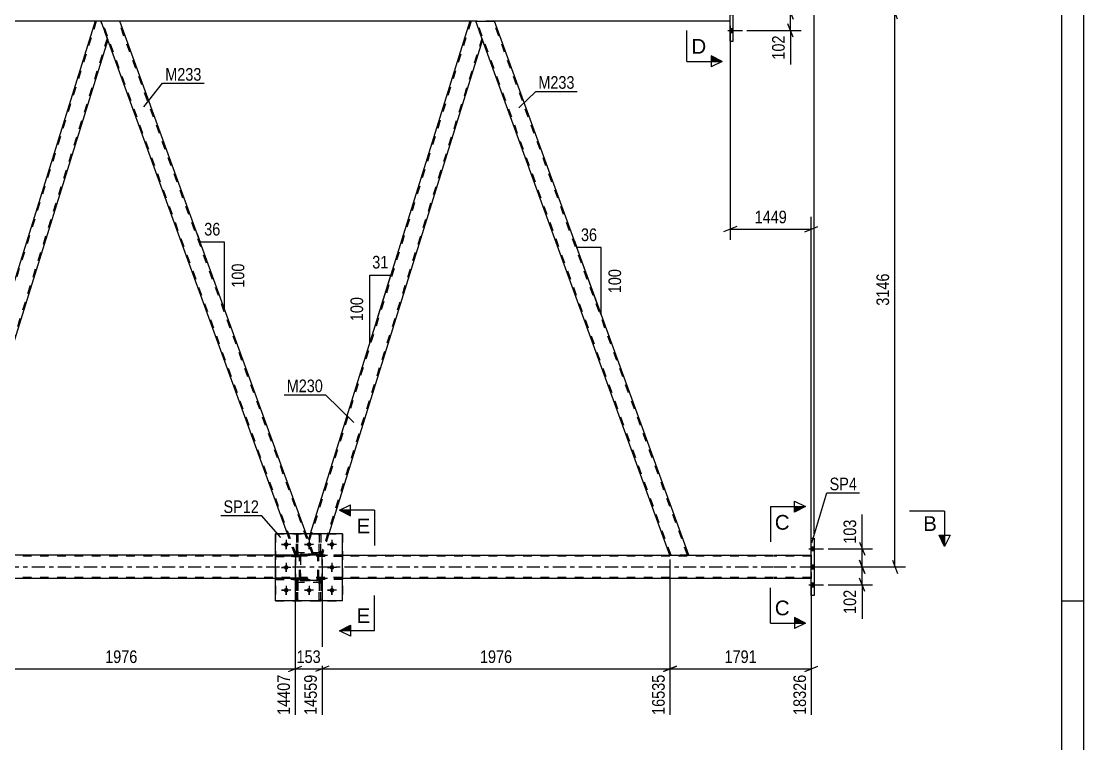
# Model space of a CAD drawing. Header units: millimetres. Extents: x 0 to 841, y 0 to 594.
# Drawn here: x 599.6 to 841, y 265.7 to 429.7 of the extents above; entities that cross this region are included whole.
import ezdxf

# ---------------------------------------------------------------- set-up
doc = ezdxf.new("R2010")
doc.units = ezdxf.units.MM
doc.linetypes.add('DXK_LINE_DOT2', pattern=[3.9198, 1.9599, -1.9599])
doc.linetypes.add('DXK_LINE_DOT3', pattern=[5.9187, 2.979, -0.9799, 0.9799, -0.9799])
doc.styles.add('Arial', font='ARIAL.TTF', dxfattribs={"height": 0.2})
doc.styles.add('Arial Narrow', font='ARIALN.TTF', dxfattribs={"height": 0.2})

# ---------------------------------------------------------------- blocks, each defined once
blk = doc.blocks.new('Unknown-275727422-1135')
at = {"color": 5, "linetype": 'Continuous'}
for p, q in [((841, 0), (841, 594)), ((836, 5), (836, 589)), ((841, 298), (836, 298))]:
    blk.add_line(p, q, dxfattribs=at)
blk = doc.blocks.new('Part-275727422-2866 - 2735')
at = {"color": 7, "linetype": 'DXK_LINE_DOT2'}
for p, q in [((657.41, 313.3), (672.61, 313.3)), ((657.41, 313.3), (657.41, 298.1)), ((672.61, 313.3), (672.61, 298.1)), ((657.41, 298.1), (672.61, 298.1))]:
    blk.add_line(p, q, dxfattribs=at)
blk = doc.blocks.new('Part-275727422-2890 - 2735')
at = {"color": 7, "linetype": 'DXK_LINE_DOT2'}
for p, q in [((662.81, 303.26), (657.41, 303.26)), ((657.41, 303.26), (657.41, 302.94)), ((657.41, 302.94), (662.81, 302.94)), ((662.21, 303.26), (662.81, 303.26)), ((662.21, 302.94), (662.21, 303.26)), ((662.21, 302.94), (662.81, 302.94)), ((662.81, 302.94), (662.81, 303.26)), ((662.81, 302.94), (662.81, 303.26))]:
    blk.add_line(p, q, dxfattribs=at)
blk = doc.blocks.new('Part-275727422-2849 - 2735')
at = {"color": 7, "linetype": 'DXK_LINE_DOT2'}
for p, q in [((667.21, 302.94), (667.21, 303.26)), ((667.21, 303.26), (667.81, 303.26)), ((667.21, 302.94), (667.21, 303.26)), ((672.61, 303.26), (667.21, 303.26)), ((667.81, 302.94), (667.21, 302.94)), ((672.61, 302.94), (667.21, 302.94)), ((667.81, 302.94), (667.81, 303.26)), ((672.61, 302.94), (672.61, 303.26))]:
    blk.add_line(p, q, dxfattribs=at)
blk = doc.blocks.new('Part-275727422-2902 - 2735')
at = {"color": 2, "linetype": 'Continuous'}
for p, q in [((702.88, 429.7), (707.13, 429.7)), ((751.25, 308.48), (707.13, 429.7)), ((747, 308.48), (704.42, 425.45))]:
    blk.add_line(p, q, dxfattribs=at)
at = {"color": 7, "linetype": 'DXK_LINE_DOT2'}
for p, q in [((704.42, 425.45), (702.88, 429.7)), ((747.25, 308.48), (703.13, 429.7)), ((707.1, 429.7), (706.62, 429.7)), ((751, 308.48), (706.88, 429.7)), ((751.25, 308.48), (747, 308.48))]:
    blk.add_line(p, q, dxfattribs=at)
blk = doc.blocks.new('Part-275727422-2857 - 2735')
at = {"color": 7, "linetype": 'DXK_LINE_DOT2'}
for p, q in [((667.81, 303.26), (667.21, 303.26)), ((667.21, 303.26), (672.61, 303.26)), ((667.21, 302.94), (667.21, 303.26)), ((667.21, 302.94), (667.21, 303.26)), ((667.81, 302.94), (667.21, 302.94)), ((672.61, 302.94), (667.21, 302.94)), ((667.81, 302.94), (667.81, 303.26)), ((672.61, 303.26), (672.61, 302.94))]:
    blk.add_line(p, q, dxfattribs=at)
blk = doc.blocks.new('Part-275727422-2856 - 2735')
at = {"color": 7, "linetype": 'DXK_LINE_DOT2'}
for p, q in [((657.41, 308.46), (662.46, 308.46)), ((657.41, 308.14), (657.41, 308.46)), ((662.81, 308.14), (657.41, 308.14)), ((662.21, 308.14), (662.21, 308.46)), ((662.81, 308.46), (662.21, 308.46)), ((662.81, 308.14), (662.21, 308.14)), ((662.81, 308.14), (662.81, 308.46)), ((662.81, 308.14), (662.81, 308.46))]:
    blk.add_line(p, q, dxfattribs=at)
blk = doc.blocks.new('Bolt-275727422-2832 - 2735')
at = {"linetype": 'Continuous'}
for points in [[(761.32, 435.36), (761.32, 436.24), (760.68, 436.24), (760.68, 435.36)], [(761.32, 435.36), (761.32, 436.24), (760.68, 436.24), (760.68, 435.36)], [(761.32, 435.36), (761.32, 436.24), (760.68, 436.24), (760.68, 435.36)], [(761.32, 431.26), (761.32, 432.14), (760.68, 432.14), (760.68, 431.26)], [(761.32, 431.26), (761.32, 432.14), (760.68, 432.14), (760.68, 431.26)], [(761.32, 427.16), (761.32, 428.04), (760.68, 428.04), (760.68, 427.16)], [(761.32, 427.16), (761.32, 428.04), (760.68, 428.04), (760.68, 427.16)], [(761.32, 427.16), (761.32, 428.04), (760.68, 428.04), (760.68, 427.16)]]:
    blk.add_hatch(color=1, dxfattribs=at).paths.add_polyline_path(points)
at = {"color": 1, "linetype": 'Continuous'}
for p, q in [((760.16, 435.8), (763.48, 435.8)), ((760.16, 435.8), (763.48, 435.8)), ((760.16, 435.8), (763.48, 435.8)), ((760.68, 436.24), (761.32, 436.24)), ((760.68, 436.24), (761.32, 436.24)), ((760.68, 436.24), (761.32, 436.24)), ((760.68, 435.36), (761.32, 435.36)), ((760.68, 435.36), (761.32, 435.36)), ((760.68, 435.36), (761.32, 435.36)), ((760.68, 432.14), (761.32, 432.14)), ((760.68, 432.14), (761.32, 432.14)), ((760.16, 431.7), (763.48, 431.7)), ((760.16, 431.7), (763.48, 431.7)), ((760.68, 431.26), (761.32, 431.26)), ((760.68, 431.26), (761.32, 431.26)), ((760.16, 427.6), (763.48, 427.6)), ((760.16, 427.6), (763.48, 427.6)), ((760.16, 427.6), (763.48, 427.6)), ((760.68, 428.04), (761.32, 428.04)), ((760.68, 428.04), (761.32, 428.04)), ((760.68, 428.04), (761.32, 428.04)), ((760.68, 427.16), (761.32, 427.16)), ((760.68, 427.16), (761.32, 427.16)), ((760.68, 427.16), (761.32, 427.16))]:
    blk.add_line(p, q, dxfattribs=at)
blk = doc.blocks.new('Part-275727422-2858 - 2735')
at = {"color": 7, "linetype": 'DXK_LINE_DOT2'}
for p, q in [((667.81, 308.46), (667.21, 308.46)), ((667.21, 308.46), (672.61, 308.46)), ((667.21, 308.14), (667.21, 308.46)), ((667.21, 308.14), (667.21, 308.46)), ((667.81, 308.14), (667.21, 308.14)), ((672.61, 308.14), (667.21, 308.14)), ((667.81, 308.14), (667.81, 308.46)), ((672.61, 308.46), (672.61, 308.14))]:
    blk.add_line(p, q, dxfattribs=at)
blk = doc.blocks.new('Part-275727422-2860 - 2735')
at = {"color": 7, "linetype": 'DXK_LINE_DOT2'}
for p, q in [((667.21, 308.14), (667.21, 308.46)), ((667.21, 308.46), (667.81, 308.46)), ((667.21, 308.14), (667.21, 308.46)), ((667.81, 308.14), (667.21, 308.14)), ((672.61, 308.14), (667.21, 308.14)), ((667.81, 308.14), (667.81, 308.46)), ((672.61, 308.46), (667.81, 308.46)), ((672.61, 308.14), (672.61, 308.46))]:
    blk.add_line(p, q, dxfattribs=at)
blk = doc.blocks.new('Part-275727422-2865 - 2735')
at = {"color": 2, "linetype": 'Continuous'}
for p, q in [((672.61, 313.3), (657.41, 313.3)), ((657.41, 298.1), (657.41, 313.3)), ((672.61, 298.1), (672.61, 313.3)), ((672.61, 298.1), (657.41, 298.1))]:
    blk.add_line(p, q, dxfattribs=at)
blk = doc.blocks.new('Part-275727422-2871 - 2735')
at = {"color": 2, "linetype": 'Continuous'}
for p, q in [((622, 429.7), (617.74, 429.7)), ((664.37, 313.3), (622, 429.7)), ((660.11, 313.3), (619.29, 425.45))]:
    blk.add_line(p, q, dxfattribs=at)
at = {"color": 7, "linetype": 'DXK_LINE_DOT2'}
for p, q in [((619.29, 425.45), (617.74, 429.7)), ((662.12, 308.48), (618, 429.7)), ((621.96, 429.7), (621.49, 429.7)), ((665.86, 308.48), (621.74, 429.7)), ((661.86, 308.48), (660.11, 313.3)), ((666.12, 308.48), (664.37, 313.3)), ((666.12, 308.48), (661.86, 308.48))]:
    blk.add_line(p, q, dxfattribs=at)
blk = doc.blocks.new('Part-275727422-2876 - 2735')
at = {"color": 7, "linetype": 'DXK_LINE_DOT2'}
for p, q in [((701.81, 429.7), (664.99, 311.58)), ((704.29, 425.82), (667.71, 308.48)), ((665.28, 313.3), (664.86, 311.95)), ((666.12, 308.48), (664.86, 311.95)), ((669.47, 313.3), (667.97, 308.48)), ((667.97, 308.48), (666.12, 308.48))]:
    blk.add_line(p, q, dxfattribs=at)
at = {"color": 2, "linetype": 'Continuous'}
for p, q in [((701.56, 429.7), (665.28, 313.3)), ((702.88, 429.7), (701.56, 429.7)), ((704.42, 425.45), (702.88, 429.7)), ((704.42, 425.45), (669.47, 313.3))]:
    blk.add_line(p, q, dxfattribs=at)
blk = doc.blocks.new('Bolt-275727422-2879 - 2735')
at = {"linetype": 'Continuous'}
for points in [[(779.74, 309.5), (779.74, 310.38), (779.1, 310.38), (779.1, 309.5)], [(779.74, 309.5), (779.74, 310.38), (779.1, 310.38), (779.1, 309.5)], [(779.74, 309.5), (779.74, 310.38), (779.1, 310.38), (779.1, 309.5)], [(779.74, 305.4), (779.74, 306.28), (779.1, 306.28), (779.1, 305.4)], [(779.74, 305.4), (779.74, 306.28), (779.1, 306.28), (779.1, 305.4)], [(779.74, 301.3), (779.74, 302.18), (779.1, 302.18), (779.1, 301.3)], [(779.74, 301.3), (779.74, 302.18), (779.1, 302.18), (779.1, 301.3)], [(779.74, 301.3), (779.74, 302.18), (779.1, 302.18), (779.1, 301.3)]]:
    blk.add_hatch(color=1, dxfattribs=at).paths.add_polyline_path(points)
at = {"color": 1, "linetype": 'Continuous'}
for p, q in [((778.58, 309.94), (781.9, 309.94)), ((778.58, 309.94), (781.9, 309.94)), ((778.58, 309.94), (781.9, 309.94)), ((779.1, 310.38), (779.74, 310.38)), ((779.1, 310.38), (779.74, 310.38)), ((779.1, 310.38), (779.74, 310.38)), ((779.1, 309.5), (779.74, 309.5)), ((779.1, 309.5), (779.74, 309.5)), ((779.1, 309.5), (779.74, 309.5)), ((778.58, 305.84), (781.9, 305.84)), ((778.58, 305.84), (781.9, 305.84)), ((779.1, 306.28), (779.74, 306.28)), ((779.1, 306.28), (779.74, 306.28)), ((779.1, 305.4), (779.74, 305.4)), ((779.1, 305.4), (779.74, 305.4)), ((778.58, 301.74), (781.9, 301.74)), ((778.58, 301.74), (781.9, 301.74)), ((778.58, 301.74), (781.9, 301.74)), ((779.1, 302.18), (779.74, 302.18)), ((779.1, 302.18), (779.74, 302.18)), ((779.1, 302.18), (779.74, 302.18)), ((779.1, 301.3), (779.74, 301.3)), ((779.1, 301.3), (779.74, 301.3)), ((779.1, 301.3), (779.74, 301.3))]:
    blk.add_line(p, q, dxfattribs=at)
blk = doc.blocks.new('Part-275727422-2883 - 2735')
at = {"color": 7, "linetype": 'DXK_LINE_DOT2'}
for p, q in [((662.46, 302.94), (662.14, 302.94)), ((662.14, 302.34), (662.14, 302.94)), ((662.14, 298.1), (662.14, 302.94)), ((662.46, 302.34), (662.14, 302.34)), ((662.14, 298.1), (662.14, 302.34)), ((662.46, 302.94), (662.46, 302.94)), ((662.46, 302.94), (662.46, 302.34)), ((662.46, 298.1), (662.46, 302.94)), ((662.46, 302.34), (662.46, 298.1)), ((662.46, 298.1), (662.14, 298.1))]:
    blk.add_line(p, q, dxfattribs=at)
blk = doc.blocks.new('Part-275727422-2886 - 2735')
at = {"color": 2, "linetype": 'Continuous'}
for p, q in [((667.34, 313.3), (667.34, 313.3)), ((667.34, 313.3), (667.66, 313.3)), ((667.66, 313.3), (667.66, 313.3))]:
    blk.add_line(p, q, dxfattribs=at)
at = {"color": 7, "linetype": 'DXK_LINE_DOT2'}
for p, q in [((667.34, 309.06), (667.34, 313.3)), ((667.34, 313.3), (667.34, 308.46)), ((667.66, 309.06), (667.66, 313.3)), ((667.66, 313.3), (667.66, 308.46)), ((667.34, 308.46), (667.34, 309.06)), ((667.34, 309.06), (667.66, 309.06)), ((667.66, 309.06), (667.66, 308.46)), ((667.34, 308.46), (667.34, 308.46)), ((667.66, 308.46), (667.34, 308.46))]:
    blk.add_line(p, q, dxfattribs=at)
blk = doc.blocks.new('Part-275727422-2889 - 2735')
at = {"color": 2, "linetype": 'Continuous'}
for p, q in [((662.14, 313.3), (662.14, 313.3)), ((662.14, 313.3), (662.46, 313.3)), ((662.46, 313.3), (662.46, 313.3))]:
    blk.add_line(p, q, dxfattribs=at)
at = {"color": 7, "linetype": 'DXK_LINE_DOT2'}
for p, q in [((662.14, 309.06), (662.14, 313.3)), ((662.14, 313.3), (662.14, 308.46)), ((662.46, 309.06), (662.46, 313.3)), ((662.46, 313.3), (662.46, 308.46)), ((662.14, 308.46), (662.14, 309.06)), ((662.14, 309.06), (662.46, 309.06)), ((662.46, 309.06), (662.46, 308.46)), ((662.14, 308.46), (662.14, 308.46)), ((662.46, 308.46), (662.14, 308.46))]:
    blk.add_line(p, q, dxfattribs=at)
blk = doc.blocks.new('Part-275727422-2891 - 2735')
at = {"color": 7, "linetype": 'DXK_LINE_DOT2'}
for p, q in [((662.81, 308.46), (657.41, 308.46)), ((657.41, 308.46), (657.41, 308.14)), ((657.41, 308.14), (662.81, 308.14)), ((662.21, 308.46), (662.81, 308.46)), ((662.21, 308.14), (662.21, 308.46)), ((662.21, 308.14), (662.81, 308.14)), ((662.81, 308.14), (662.81, 308.46)), ((662.81, 308.14), (662.81, 308.46))]:
    blk.add_line(p, q, dxfattribs=at)
blk = doc.blocks.new('Part-275727422-2897 - 2735')
at = {"color": 2, "linetype": 'Continuous'}
for p, q in [((616.43, 429.7), (579.72, 311.95)), ((617.74, 429.7), (616.43, 429.7)), ((617.74, 429.7), (619.29, 425.45)), ((619.29, 425.45), (582.83, 308.48)), ((580.99, 308.48), (579.72, 311.95))]:
    blk.add_line(p, q, dxfattribs=at)
at = {"color": 7, "linetype": 'DXK_LINE_DOT2'}
for p, q in [((616.68, 429.7), (579.86, 311.58)), ((619.15, 425.82), (582.58, 308.48)), ((582.83, 308.48), (580.99, 308.48))]:
    blk.add_line(p, q, dxfattribs=at)
blk = doc.blocks.new('Part-275727422-2922 - 2735')
at = {"color": 7, "linetype": 'DXK_LINE_DOT2'}
for p, q in [((770.48, 308.24), (98.94, 308.24)), ((672.61, 308.48), (657.41, 308.48)), ((779.1, 308.24), (770.58, 308.24)), ((779.1, 308.48), (779.1, 303.2)), ((770.48, 303.44), (98.94, 303.44)), ((672.61, 303.2), (657.41, 303.2)), ((779.1, 303.44), (770.58, 303.44))]:
    blk.add_line(p, q, dxfattribs=at)
at = {"color": 2, "linetype": 'Continuous'}
for p, q in [((657.41, 308.48), (502.34, 308.48)), ((672.61, 308.48), (770.48, 308.48)), ((770.58, 308.48), (779.1, 308.48)), ((657.41, 303.2), (502.34, 303.2)), ((770.48, 303.2), (672.61, 303.2)), ((779.1, 303.2), (770.58, 303.2))]:
    blk.add_line(p, q, dxfattribs=at)
at = {"color": 7, "linetype": 'DXK_LINE_DOT3'}
for p, q in [((98.94, 305.84), (770.48, 305.84)), ((770.58, 305.84), (779.1, 305.84))]:
    blk.add_line(p, q, dxfattribs=at)
blk = doc.blocks.new('Part-275727422-2955 - 2735')
at = {"color": 2, "linetype": 'Continuous'}
for p, q in [((779.1, 312.34), (779.74, 312.34)), ((779.1, 299.34), (779.1, 312.34)), ((779.74, 312.34), (779.74, 299.34)), ((779.74, 299.34), (779.1, 299.34))]:
    blk.add_line(p, q, dxfattribs=at)
blk = doc.blocks.new('Part-275727422-2957 - 2735')
at = {"color": 7, "linetype": 'DXK_LINE_DOT2'}
for p, q in [((662.01, 302.31), (662.01, 309.11)), ((662.01, 309.11), (668.01, 309.11)), ((668.01, 302.31), (668.01, 309.11)), ((662.01, 302.31), (668.01, 302.31))]:
    blk.add_line(p, q, dxfattribs=at)
blk = doc.blocks.new('Part-275727422-2958 - 2735')
at = {"color": 7, "linetype": 'DXK_LINE_DOT2'}
for p, q in [((662.01, 302.31), (662.01, 309.11)), ((662.01, 309.11), (668.01, 309.11)), ((668.01, 302.31), (668.01, 309.11)), ((662.01, 302.31), (668.01, 302.31))]:
    blk.add_line(p, q, dxfattribs=at)
blk = doc.blocks.new('Part-275727422-2959 - 2735')
at = {"color": 7, "linetype": 'DXK_LINE_DOT2'}
for p, q in [((662.81, 308.22), (662.85, 308.41)), ((662.85, 308.41), (662.81, 308.22)), ((662.81, 303.18), (662.81, 308.22)), ((662.81, 308.22), (662.81, 308.22)), ((662.81, 303.18), (662.81, 308.22)), ((663.05, 308.22), (663.07, 308.32)), ((663.07, 308.32), (663.05, 308.22)), ((663.05, 303.18), (663.05, 308.22)), ((663.05, 308.22), (663.05, 308.22)), ((663.05, 308.22), (663.05, 303.18)), ((663.07, 308.32), (663.12, 308.39)), ((663.12, 308.39), (663.07, 308.32)), ((663.11, 308.67), (663.29, 308.7)), ((663.29, 308.7), (663.11, 308.67)), ((663.12, 308.39), (663.2, 308.45)), ((663.2, 308.45), (663.29, 308.46)), ((663.2, 308.45), (663.29, 308.46)), ((666.73, 308.7), (663.29, 308.7)), ((663.29, 308.7), (663.29, 308.7)), ((663.29, 308.7), (666.73, 308.7)), ((663.29, 308.46), (666.73, 308.46)), ((663.29, 308.46), (663.29, 308.46)), ((663.29, 308.46), (666.73, 308.46)), ((666.73, 308.7), (666.73, 308.7)), ((666.73, 308.7), (666.91, 308.67)), ((666.91, 308.67), (666.73, 308.7)), ((666.73, 308.46), (666.73, 308.46)), ((666.73, 308.46), (666.82, 308.45)), ((666.82, 308.45), (666.73, 308.46)), ((666.82, 308.45), (666.9, 308.39)), ((666.9, 308.39), (666.82, 308.45)), ((666.9, 308.39), (666.95, 308.32)), ((666.95, 308.32), (666.9, 308.39)), ((666.95, 308.32), (666.97, 308.22)), ((666.97, 308.22), (666.95, 308.32)), ((666.97, 303.18), (666.97, 308.22)), ((666.97, 308.22), (666.97, 308.22)), ((666.97, 303.18), (666.97, 308.22)), ((667.17, 308.41), (667.21, 308.22)), ((667.21, 308.22), (667.17, 308.41)), ((667.21, 303.18), (667.21, 308.22)), ((667.21, 308.22), (667.21, 308.22)), ((667.21, 303.18), (667.21, 308.22)), ((662.81, 303.18), (662.81, 303.18)), ((662.85, 303), (662.81, 303.18)), ((662.81, 303.18), (662.85, 303)), ((663.05, 303.18), (663.05, 303.18)), ((663.07, 303.09), (663.05, 303.18)), ((663.05, 303.18), (663.07, 303.09)), ((663.12, 303.01), (663.07, 303.09)), ((663.07, 303.09), (663.12, 303.01)), ((663.29, 302.7), (663.11, 302.74)), ((663.11, 302.74), (663.29, 302.7)), ((663.2, 302.96), (663.12, 303.01)), ((663.12, 303.01), (663.2, 302.96)), ((663.29, 302.94), (663.2, 302.96)), ((663.2, 302.96), (663.29, 302.94)), ((663.29, 302.94), (666.73, 302.94)), ((663.29, 302.94), (663.29, 302.94)), ((663.29, 302.94), (666.73, 302.94)), ((663.29, 302.7), (666.73, 302.7)), ((663.29, 302.7), (663.29, 302.7)), ((666.73, 302.7), (663.29, 302.7)), ((666.82, 302.96), (666.73, 302.94)), ((666.73, 302.94), (666.82, 302.96)), ((666.73, 302.94), (666.73, 302.94)), ((666.91, 302.74), (666.73, 302.7)), ((666.73, 302.7), (666.91, 302.74)), ((666.73, 302.7), (666.73, 302.7)), ((666.9, 303.01), (666.82, 302.96)), ((666.95, 303.09), (666.9, 303.01)), ((666.9, 303.01), (666.95, 303.09)), ((666.97, 303.18), (666.95, 303.09)), ((666.95, 303.09), (666.97, 303.18)), ((666.97, 303.18), (666.97, 303.18)), ((667.21, 303.18), (667.17, 303)), ((667.17, 303), (667.21, 303.18)), ((667.21, 303.18), (667.21, 303.18))]:
    blk.add_line(p, q, dxfattribs=at)
at = {"color": 7, "linetype": 'DXK_LINE_DOT3'}
blk.add_line((665.01, 305.7), (665.01, 305.7), dxfattribs=at)
at = {"color": 7, "linetype": 'DXK_LINE_DOT2'}
for centre, start, end in [((663.29, 308.22), 112.5, 157.5), ((663.29, 308.22), 112.5, 157.5), ((666.73, 308.22), 22.5, 67.5), ((666.73, 308.22), 22.5, 67.5), ((663.29, 303.18), 202.5, 247.5), ((663.29, 303.18), 202.5, 247.5), ((666.73, 303.18), 292.5, 337.5), ((666.73, 303.18), 292.5, 337.5)]:
    blk.add_arc(centre, 0.48, start, end, dxfattribs=at)
blk = doc.blocks.new('Part-275727422-2964 - 2735')
at = {"color": 7, "linetype": 'DXK_LINE_DOT2'}
for p, q in [((667.66, 302.94), (667.34, 302.94)), ((667.34, 302.34), (667.34, 302.94)), ((667.34, 298.1), (667.34, 302.94)), ((667.66, 302.34), (667.34, 302.34)), ((667.34, 298.1), (667.34, 302.34)), ((667.66, 302.94), (667.66, 302.94)), ((667.66, 302.94), (667.66, 302.34)), ((667.66, 298.1), (667.66, 302.94)), ((667.66, 302.34), (667.66, 298.1)), ((667.66, 298.1), (667.34, 298.1))]:
    blk.add_line(p, q, dxfattribs=at)
blk = doc.blocks.new('Part-275727422-2967 - 2735')
at = {"color": 7, "linetype": 'DXK_LINE_DOT2'}
for p, q in [((662.46, 313.3), (662.14, 313.3)), ((662.14, 313.3), (662.14, 309.06)), ((662.14, 313.3), (662.14, 308.46)), ((662.46, 309.06), (662.46, 313.3)), ((662.46, 308.46), (662.46, 313.3)), ((662.46, 309.06), (662.14, 309.06)), ((662.14, 309.06), (662.14, 308.46)), ((662.46, 308.46), (662.46, 309.06)), ((662.46, 308.46), (662.14, 308.46)), ((662.46, 308.46), (662.46, 308.46))]:
    blk.add_line(p, q, dxfattribs=at)
blk = doc.blocks.new('Part-275727422-2970 - 2735')
at = {"color": 7, "linetype": 'DXK_LINE_DOT2'}
for p, q in [((667.66, 313.3), (667.34, 313.3)), ((667.34, 313.3), (667.34, 309.06)), ((667.34, 313.3), (667.34, 308.46)), ((667.66, 309.06), (667.66, 313.3)), ((667.66, 313.3), (667.66, 308.46)), ((667.66, 309.06), (667.34, 309.06)), ((667.34, 309.06), (667.34, 308.46)), ((667.66, 308.46), (667.66, 309.06)), ((667.66, 308.46), (667.34, 308.46)), ((667.66, 308.46), (667.66, 308.46))]:
    blk.add_line(p, q, dxfattribs=at)
blk = doc.blocks.new('Part-275727422-2973 - 2735')
at = {"color": 7, "linetype": 'DXK_LINE_DOT2'}
for p, q in [((662.14, 302.94), (662.14, 302.94)), ((662.14, 302.94), (662.14, 302.34)), ((662.14, 298.1), (662.14, 302.94)), ((662.14, 302.94), (662.46, 302.94)), ((662.14, 302.34), (662.14, 298.1)), ((662.14, 302.34), (662.46, 302.34)), ((662.46, 302.34), (662.46, 302.94)), ((662.46, 298.1), (662.46, 302.94)), ((662.46, 298.1), (662.46, 302.34)), ((662.14, 298.1), (662.46, 298.1))]:
    blk.add_line(p, q, dxfattribs=at)
blk = doc.blocks.new('Part-275727422-2976 - 2735')
at = {"color": 7, "linetype": 'DXK_LINE_DOT2'}
for p, q in [((667.34, 302.94), (667.34, 302.94)), ((667.34, 302.94), (667.34, 302.34)), ((667.34, 298.1), (667.34, 302.94)), ((667.34, 302.94), (667.66, 302.94)), ((667.34, 302.34), (667.34, 298.1)), ((667.34, 302.34), (667.66, 302.34)), ((667.66, 302.34), (667.66, 302.94)), ((667.66, 298.1), (667.66, 302.94)), ((667.66, 298.1), (667.66, 302.34)), ((667.34, 298.1), (667.66, 298.1))]:
    blk.add_line(p, q, dxfattribs=at)
blk = doc.blocks.new('Part-275727422-2981 - 2735')
at = {"color": 2, "linetype": 'Continuous'}
for p, q in [((616.43, 429.7), (536.87, 429.7)), ((701.56, 429.7), (622, 429.7)), ((760.68, 429.7), (707.13, 429.7))]:
    blk.add_line(p, q, dxfattribs=at)
at = {"color": 7, "linetype": 'DXK_LINE_DOT2'}
for p, q in [((622, 429.7), (616.43, 429.7)), ((707.13, 429.7), (701.56, 429.7))]:
    blk.add_line(p, q, dxfattribs=at)
blk = doc.blocks.new('Part-275727422-2982 - 2735')
at = {"color": 7, "linetype": 'DXK_LINE_DOT2'}
for p, q in [((657.41, 303.26), (662.81, 303.26)), ((657.41, 302.94), (657.41, 303.26)), ((662.81, 302.94), (657.41, 302.94)), ((662.21, 302.94), (662.21, 303.26)), ((662.81, 303.26), (662.21, 303.26)), ((662.81, 302.94), (662.21, 302.94)), ((662.81, 302.94), (662.81, 303.26)), ((662.81, 302.94), (662.81, 303.26))]:
    blk.add_line(p, q, dxfattribs=at)
blk = doc.blocks.new('Part-275727422-3002 - 2735')
at = {"color": 2, "linetype": 'Continuous'}
for p, q in [((761.32, 438.2), (760.68, 438.2)), ((760.68, 425.2), (760.68, 438.2)), ((761.32, 425.2), (761.32, 438.2)), ((760.68, 425.2), (761.32, 425.2))]:
    blk.add_line(p, q, dxfattribs=at)
blk = doc.blocks.new('Part-275727422-3004 - 2735')
at = {"color": 7, "linetype": 'DXK_LINE_DOT2'}
for p, q in [((662.81, 308.22), (662.85, 308.41)), ((662.85, 308.41), (662.81, 308.22)), ((662.81, 303.18), (662.81, 308.22)), ((662.81, 308.22), (662.81, 308.22)), ((662.81, 303.18), (662.81, 308.22)), ((663.05, 308.22), (663.07, 308.32)), ((663.07, 308.32), (663.05, 308.22)), ((663.05, 303.18), (663.05, 308.22)), ((663.05, 308.22), (663.05, 308.22)), ((663.05, 308.22), (663.05, 303.18)), ((663.07, 308.32), (663.12, 308.39)), ((663.12, 308.39), (663.07, 308.32)), ((663.11, 308.67), (663.29, 308.7)), ((663.29, 308.7), (663.11, 308.67)), ((663.12, 308.39), (663.2, 308.45)), ((663.2, 308.45), (663.29, 308.46)), ((663.2, 308.45), (663.29, 308.46)), ((663.29, 308.7), (666.73, 308.7)), ((663.29, 308.7), (663.29, 308.7)), ((663.29, 308.7), (666.73, 308.7)), ((663.29, 308.46), (666.73, 308.46)), ((663.29, 308.46), (663.29, 308.46)), ((663.29, 308.46), (666.73, 308.46)), ((666.73, 308.7), (666.73, 308.7)), ((666.73, 308.7), (666.91, 308.67)), ((666.91, 308.67), (666.73, 308.7)), ((666.73, 308.46), (666.73, 308.46)), ((666.73, 308.46), (666.82, 308.45)), ((666.82, 308.45), (666.73, 308.46)), ((666.82, 308.45), (666.9, 308.39)), ((666.9, 308.39), (666.82, 308.45)), ((666.9, 308.39), (666.95, 308.32)), ((666.95, 308.32), (666.9, 308.39)), ((666.95, 308.32), (666.97, 308.22)), ((666.97, 308.22), (666.95, 308.32)), ((666.97, 303.18), (666.97, 308.22)), ((666.97, 308.22), (666.97, 308.22)), ((666.97, 303.18), (666.97, 308.22)), ((667.17, 308.41), (667.21, 308.22)), ((667.21, 308.22), (667.17, 308.41)), ((667.21, 303.18), (667.21, 308.22)), ((667.21, 308.22), (667.21, 308.22)), ((667.21, 303.18), (667.21, 308.22)), ((662.81, 303.18), (662.81, 303.18)), ((662.85, 303), (662.81, 303.18)), ((662.81, 303.18), (662.85, 303)), ((663.05, 303.18), (663.05, 303.18)), ((663.07, 303.09), (663.05, 303.18)), ((663.05, 303.18), (663.07, 303.09)), ((663.12, 303.01), (663.07, 303.09)), ((663.07, 303.09), (663.12, 303.01)), ((663.29, 302.7), (663.11, 302.74)), ((663.11, 302.74), (663.29, 302.7)), ((663.2, 302.96), (663.12, 303.01)), ((663.12, 303.01), (663.2, 302.96)), ((663.29, 302.94), (663.2, 302.96)), ((663.2, 302.96), (663.29, 302.94)), ((663.29, 302.94), (666.73, 302.94)), ((663.29, 302.94), (663.29, 302.94)), ((663.29, 302.94), (666.73, 302.94)), ((663.29, 302.7), (666.73, 302.7)), ((663.29, 302.7), (663.29, 302.7)), ((666.73, 302.7), (663.29, 302.7)), ((666.82, 302.96), (666.73, 302.94)), ((666.73, 302.94), (666.82, 302.96)), ((666.73, 302.94), (666.73, 302.94)), ((666.91, 302.74), (666.73, 302.7)), ((666.73, 302.7), (666.91, 302.74)), ((666.73, 302.7), (666.73, 302.7)), ((666.9, 303.01), (666.82, 302.96)), ((666.95, 303.09), (666.9, 303.01)), ((666.9, 303.01), (666.95, 303.09)), ((666.97, 303.18), (666.95, 303.09)), ((666.95, 303.09), (666.97, 303.18)), ((666.97, 303.18), (666.97, 303.18)), ((667.21, 303.18), (667.17, 303)), ((667.17, 303), (667.21, 303.18)), ((667.21, 303.18), (667.21, 303.18))]:
    blk.add_line(p, q, dxfattribs=at)
at = {"color": 7, "linetype": 'DXK_LINE_DOT3'}
blk.add_line((665.01, 305.7), (665.01, 305.7), dxfattribs=at)
at = {"color": 7, "linetype": 'DXK_LINE_DOT2'}
for centre, start, end in [((663.29, 308.22), 112.5, 157.5), ((663.29, 308.22), 112.5, 157.5), ((666.73, 308.22), 22.5, 67.5), ((666.73, 308.22), 22.5, 67.5), ((663.29, 303.18), 202.5, 247.5), ((663.29, 303.18), 202.5, 247.5), ((666.73, 303.18), 292.5, 337.5), ((666.73, 303.18), 292.5, 337.5)]:
    blk.add_arc(centre, 0.48, start, end, dxfattribs=at)
blk = doc.blocks.new('Bolt-275727422-3044 - 2735')
at = {"linetype": 'Continuous'}
for points in [[(660.33, 310.9, -1), (659.29, 310.9, -1)], [(665.53, 310.9, -1), (664.49, 310.9, -1)], [(670.73, 310.9, -1), (669.69, 310.9, -1)], [(660.33, 305.7, -1), (659.29, 305.7, -1)], [(670.73, 305.7, -1), (669.69, 305.7, -1)], [(660.33, 300.5, -1), (659.29, 300.5, -1)], [(665.53, 300.5, -1), (664.49, 300.5, -1)], [(670.73, 300.5, -1), (669.69, 300.5, -1)]]:
    blk.add_hatch(color=1, dxfattribs=at).paths.add_polyline_path(points)
at = {"color": 1, "linetype": 'Continuous'}
for p, q in [((659.81, 311.94), (659.81, 309.86)), ((665.01, 311.94), (665.01, 309.86)), ((670.21, 311.94), (670.21, 309.86)), ((660.85, 310.9), (658.77, 310.9)), ((666.05, 310.9), (663.97, 310.9)), ((671.25, 310.9), (669.17, 310.9)), ((659.81, 306.74), (659.81, 304.66)), ((670.21, 306.74), (670.21, 304.66)), ((660.85, 305.7), (658.77, 305.7)), ((671.25, 305.7), (669.17, 305.7)), ((660.85, 300.5), (658.77, 300.5)), ((659.81, 301.54), (659.81, 299.46)), ((666.05, 300.5), (663.97, 300.5)), ((665.01, 301.54), (665.01, 299.46)), ((671.25, 300.5), (669.17, 300.5)), ((670.21, 301.54), (670.21, 299.46))]:
    blk.add_line(p, q, dxfattribs=at)
blk = doc.blocks.new('Bolt-275727422-3070 - 2735')
at = {"color": 1, "linetype": 'Continuous'}
for p, q in [((659.81, 311.94), (659.81, 311.25)), ((665.01, 311.94), (665.01, 311.25)), ((670.21, 311.94), (670.21, 311.25)), ((658.77, 310.9), (659.46, 310.9)), ((659.81, 309.86), (659.81, 310.56)), ((660.85, 310.9), (660.16, 310.9)), ((663.97, 310.9), (664.66, 310.9)), ((665.01, 309.86), (665.01, 310.56)), ((666.05, 310.9), (665.36, 310.9)), ((669.17, 310.9), (669.86, 310.9)), ((670.21, 309.86), (670.21, 310.56)), ((671.25, 310.9), (670.56, 310.9)), ((659.81, 306.74), (659.81, 306.05)), ((670.21, 306.74), (670.21, 306.05)), ((658.77, 305.7), (659.46, 305.7)), ((659.81, 304.66), (659.81, 305.36)), ((660.85, 305.7), (660.16, 305.7)), ((669.17, 305.7), (669.86, 305.7)), ((670.21, 304.66), (670.21, 305.36)), ((671.25, 305.7), (670.56, 305.7)), ((658.77, 300.5), (659.46, 300.5)), ((659.81, 301.54), (659.81, 300.85)), ((659.81, 299.46), (659.81, 300.16)), ((660.85, 300.5), (660.16, 300.5)), ((663.97, 300.5), (664.66, 300.5)), ((665.01, 301.54), (665.01, 300.85)), ((665.01, 299.46), (665.01, 300.16)), ((666.05, 300.5), (665.36, 300.5)), ((669.17, 300.5), (669.86, 300.5)), ((670.21, 301.54), (670.21, 300.85)), ((670.21, 299.46), (670.21, 300.16)), ((671.25, 300.5), (670.56, 300.5))]:
    blk.add_line(p, q, dxfattribs=at)
blk = doc.blocks.new('AngleDimension-275727422-3136 - 2735')
at = {"color": 7, "linetype": 'Continuous'}
for p, q in [((678.78, 372.07), (683.6, 372.07)), ((678.78, 356.61), (683.6, 372.07)), ((678.78, 356.61), (678.78, 372.07)), ((680.47, 362.04), (683.6, 372.07))]:
    blk.add_line(p, q, dxfattribs=at)
at = {"color": 0}
for points in [[(683.61, 372.97), (683.61, 377.17), (678.76, 377.17), (678.76, 372.97)], [(677.88, 367.68), (673.68, 367.68), (673.68, 361), (677.88, 361)]]:
    blk.add_wipeout(points, dxfattribs=at)
at = {"color": 3, "style": 'Arial Narrow'}
blk.add_text('31', height=2.863, dxfattribs=at).set_placement((679.36, 373.57))
blk.add_text('100', height=2.863, rotation=90.0002, dxfattribs=at).set_placement((677.28, 361.6))
blk = doc.blocks.new('StraightDimension-275727422-12819 - 2735')
at = {"color": 7, "linetype": 'Continuous'}
for p, q in [((790.04, 311.44), (791.24, 308.44)), ((782.9, 309.94), (793.04, 309.94)), ((790.64, 305.84), (790.64, 309.94)), ((791.24, 304.34), (790.04, 307.34)), ((780.74, 305.84), (793.04, 305.84))]:
    blk.add_line(p, q, dxfattribs=at)
at = {"color": 0}
blk.add_wipeout([(789.89, 317.15), (785.69, 317.15), (785.69, 310.47), (789.89, 310.47)], dxfattribs=at)
at = {"color": 7, "linetype": 'Continuous'}
blk.add_line((790.64, 309.94), (790.64, 317.68), dxfattribs=at)
blk.add_line((790.64, 309.94), (790.64, 317.68), dxfattribs=at)
at = {"color": 3, "style": 'Arial Narrow'}
blk.add_text('103', height=2.863, rotation=90.0002, dxfattribs=at).set_placement((789.29, 311.07))
blk = doc.blocks.new('StraightDimension-275727422-12820 - 2735')
at = {"color": 7, "linetype": 'Continuous'}
for p, q in [((790.04, 307.34), (791.24, 304.34)), ((780.74, 305.84), (793.04, 305.84)), ((790.64, 301.74), (790.64, 305.84)), ((782.9, 301.74), (793.04, 301.74)), ((791.24, 300.24), (790.04, 303.24))]:
    blk.add_line(p, q, dxfattribs=at)
at = {"color": 0}
blk.add_wipeout([(789.89, 301.22), (785.69, 301.22), (785.69, 294.53), (789.89, 294.53)], dxfattribs=at)
at = {"color": 7, "linetype": 'Continuous'}
blk.add_line((790.64, 301.74), (790.64, 294.01), dxfattribs=at)
blk.add_line((790.64, 301.74), (790.64, 294.01), dxfattribs=at)
at = {"color": 3, "style": 'Arial Narrow'}
blk.add_text('102', height=2.863, rotation=90.0002, dxfattribs=at).set_placement((789.29, 295.13))
blk = doc.blocks.new('StraightDimension-275727422-3886 - 2735')
at = {"color": 7, "linetype": 'Continuous'}
for p, q in [((760.68, 428.7), (760.68, 380.08)), ((779.1, 309.48), (779.1, 385.33)), ((762.18, 383.08), (759.18, 381.88)), ((760.68, 382.48), (779.1, 382.48)), ((777.6, 381.88), (780.6, 383.08))]:
    blk.add_line(p, q, dxfattribs=at)
at = {"color": 0}
blk.add_wipeout([(774.15, 383.23), (774.15, 387.43), (765.64, 387.43), (765.64, 383.23)], dxfattribs=at)
at = {"color": 3, "style": 'Arial Narrow'}
blk.add_text('1449', height=2.863, dxfattribs=at).set_placement((766.24, 383.83))
blk = doc.blocks.new('StraightDimension-275727422-4049 - 2735')
at = {"color": 7, "linetype": 'Continuous'}
for p, q in [((798.72, 430.2), (797.52, 433.2)), ((762.32, 431.7), (800.52, 431.7)), ((798.12, 305.84), (798.12, 431.7)), ((797.52, 307.34), (798.72, 304.34)), ((780.74, 305.84), (800.52, 305.84))]:
    blk.add_line(p, q, dxfattribs=at)
at = {"color": 0}
blk.add_wipeout([(797.37, 373.03), (793.17, 373.03), (793.17, 364.52), (797.37, 364.52)], dxfattribs=at)
at = {"color": 3, "style": 'Arial Narrow'}
blk.add_text('3146', height=2.863, rotation=90.0002, dxfattribs=at).set_placement((796.77, 365.12))
blk = doc.blocks.new('StraightDimension-275727422-12037 - 2735')
at = {"color": 7, "linetype": 'Continuous'}
for p, q in [((747, 307.48), (747, 272.2)), ((779.1, 302.2), (779.1, 272.2)), ((748.5, 283.24), (745.5, 282.04)), ((747, 282.64), (779.1, 282.64)), ((777.6, 282.04), (780.6, 283.24))]:
    blk.add_line(p, q, dxfattribs=at)
at = {"color": 0}
blk.add_wipeout([(767.31, 283.39), (767.31, 287.59), (758.79, 287.59), (758.79, 283.39)], dxfattribs=at)
at = {"color": 0, "linetype": 'Continuous'}
blk.add_wipeout([(778.5, 281.94), (774.3, 281.94), (774.3, 271.6), (778.5, 271.6)], dxfattribs=at)
at = {"color": 3, "style": 'Arial Narrow'}
blk.add_text('1791', height=2.863, dxfattribs=at).set_placement((759.39, 283.99))
at = {"color": 3, "linetype": 'Continuous', "style": 'Arial Narrow'}
blk.add_text('18326', height=2.863, rotation=90.0002, dxfattribs=at).set_placement((777.9, 272.2))
blk = doc.blocks.new('StraightDimension-275727422-12038 - 2735')
at = {"color": 7, "linetype": 'Continuous'}
for p, q in [((667.97, 307.48), (667.97, 272.2)), ((747, 307.48), (747, 272.2)), ((669.47, 283.24), (666.47, 282.04)), ((667.97, 282.64), (747, 282.64)), ((745.5, 282.04), (748.5, 283.24))]:
    blk.add_line(p, q, dxfattribs=at)
at = {"color": 0}
blk.add_wipeout([(711.74, 283.39), (711.74, 287.59), (703.23, 287.59), (703.23, 283.39)], dxfattribs=at)
at = {"color": 0, "linetype": 'Continuous'}
blk.add_wipeout([(746.4, 281.94), (742.2, 281.94), (742.2, 271.6), (746.4, 271.6)], dxfattribs=at)
at = {"color": 3, "style": 'Arial Narrow'}
blk.add_text('1976', height=2.863, dxfattribs=at).set_placement((703.83, 283.99))
at = {"color": 3, "linetype": 'Continuous', "style": 'Arial Narrow'}
blk.add_text('16535', height=2.863, rotation=90.0002, dxfattribs=at).set_placement((745.8, 272.2))
blk = doc.blocks.new('StraightDimension-275727422-12039 - 2735')
at = {"color": 7, "linetype": 'Continuous'}
for p, q in [((661.86, 307.48), (661.86, 272.2)), ((667.97, 307.48), (667.97, 272.2)), ((660.36, 282.04), (663.36, 283.24)), ((661.86, 282.64), (667.97, 282.64)), ((669.47, 283.24), (666.47, 282.04))]:
    blk.add_line(p, q, dxfattribs=at)
at = {"color": 0}
blk.add_wipeout([(668.26, 283.39), (668.26, 287.59), (661.57, 287.59), (661.57, 283.39)], dxfattribs=at)
at = {"color": 0, "linetype": 'Continuous'}
blk.add_wipeout([(667.37, 281.94), (663.17, 281.94), (663.17, 271.6), (667.37, 271.6)], dxfattribs=at)
at = {"color": 3, "style": 'Arial Narrow'}
blk.add_text('153', height=2.863, dxfattribs=at).set_placement((662.17, 283.99))
at = {"color": 3, "linetype": 'Continuous', "style": 'Arial Narrow'}
blk.add_text('14559', height=2.863, rotation=90.0002, dxfattribs=at).set_placement((666.77, 272.2))
blk = doc.blocks.new('StraightDimension-275727422-12040 - 2735')
at = {"color": 7, "linetype": 'Continuous'}
for p, q in [((582.83, 307.48), (582.83, 272.2)), ((661.86, 307.48), (661.86, 272.2)), ((584.33, 283.24), (581.33, 282.04)), ((582.83, 282.64), (661.86, 282.64)), ((660.36, 282.04), (663.36, 283.24))]:
    blk.add_line(p, q, dxfattribs=at)
at = {"color": 0}
blk.add_wipeout([(626.6, 283.39), (626.6, 287.59), (618.09, 287.59), (618.09, 283.39)], dxfattribs=at)
at = {"color": 0, "linetype": 'Continuous'}
blk.add_wipeout([(661.26, 281.94), (657.06, 281.94), (657.06, 271.6), (661.26, 271.6)], dxfattribs=at)
at = {"color": 3, "style": 'Arial Narrow'}
blk.add_text('1976', height=2.863, dxfattribs=at).set_placement((618.69, 283.99))
at = {"color": 3, "linetype": 'Continuous', "style": 'Arial Narrow'}
blk.add_text('14407', height=2.863, rotation=90.0002, dxfattribs=at).set_placement((660.66, 272.2))
blk = doc.blocks.new('StraightDimension-275727422-12415 - 2735')
at = {"color": 7, "linetype": 'Continuous'}
blk.add_line((779.74, 313.34), (779.74, 505.27), dxfattribs=at)
blk = doc.blocks.new('AngleDimension-275727422-12539 - 2735')
at = {"color": 7, "linetype": 'Continuous'}
for p, q in [((639.58, 381.41), (640.25, 379.56)), ((645.79, 379.56), (640.25, 379.56)), ((645.79, 364.34), (640.25, 379.56)), ((645.79, 364.34), (645.79, 379.56))]:
    blk.add_line(p, q, dxfattribs=at)
at = {"color": 0}
for points in [[(645.45, 380.46), (645.45, 384.66), (640.59, 384.66), (640.59, 380.46)], [(650.89, 375.29), (646.69, 375.29), (646.69, 368.61), (650.89, 368.61)]]:
    blk.add_wipeout(points, dxfattribs=at)
at = {"color": 3, "style": 'Arial Narrow'}
blk.add_text('36', height=2.863, dxfattribs=at).set_placement((641.19, 381.06))
blk.add_text('100', height=2.863, rotation=90.0002, dxfattribs=at).set_placement((650.29, 369.21))
blk = doc.blocks.new('AngleDimension-275727422-12553 - 2735')
at = {"color": 7, "linetype": 'Continuous'}
for p, q in [((725.29, 379.81), (725.84, 378.3)), ((731.38, 378.3), (725.84, 378.3)), ((731.38, 363.08), (725.84, 378.3)), ((731.38, 363.08), (731.38, 378.3))]:
    blk.add_line(p, q, dxfattribs=at)
at = {"color": 0}
for points in [[(731.04, 379.2), (731.04, 383.4), (726.18, 383.4), (726.18, 379.2)], [(736.48, 374.03), (732.28, 374.03), (732.28, 367.35), (736.48, 367.35)]]:
    blk.add_wipeout(points, dxfattribs=at)
at = {"color": 3, "style": 'Arial Narrow'}
blk.add_text('36', height=2.863, dxfattribs=at).set_placement((726.78, 379.8))
blk.add_text('100', height=2.863, rotation=90.0002, dxfattribs=at).set_placement((735.88, 367.95))
blk = doc.blocks.new('StraightDimension-275727422-12740 - 2735')
at = {"color": 7, "linetype": 'Continuous'}
for p, q in [((773.81, 433.2), (775.01, 430.2)), ((762.32, 431.7), (776.81, 431.7)), ((774.41, 427.6), (774.41, 431.7)), ((764.48, 427.6), (776.81, 427.6)), ((775.01, 426.1), (773.81, 429.1))]:
    blk.add_line(p, q, dxfattribs=at)
at = {"color": 0}
blk.add_wipeout([(773.66, 427.08), (769.46, 427.08), (769.46, 420.39), (773.66, 420.39)], dxfattribs=at)
at = {"color": 7, "linetype": 'Continuous'}
blk.add_line((774.41, 427.6), (774.41, 419.87), dxfattribs=at)
blk.add_line((774.41, 427.6), (774.41, 419.87), dxfattribs=at)
at = {"color": 3, "style": 'Arial Narrow'}
blk.add_text('102', height=2.863, rotation=90.0002, dxfattribs=at).set_placement((773.06, 420.99))
blk = doc.blocks.new('SectionMark-275727422-4094 - 2735')
at = {"color": 6, "linetype": 'Continuous'}
for p, q in [((756.36, 444.63), (758.86, 443.38)), ((750.86, 443.38), (758.86, 443.38)), ((750.86, 420.58), (758.86, 420.58)), ((758.86, 420.58), (756.36, 419.33))]:
    blk.add_line(p, q, dxfattribs=at)
at = {"color": 0, "linetype": 'Continuous'}
for points in [[(755.23, 438.13), (755.23, 441.63), (751.86, 441.63), (751.86, 438.13)], [(755.23, 422.33), (755.23, 425.83), (751.86, 425.83), (751.86, 422.33)]]:
    blk.add_wipeout(points, dxfattribs=at)
at = {"linetype": 'Continuous'}
for points in [[(756.36, 442.13), (756.36, 443.38), (758.86, 443.38)], [(756.36, 420.58), (756.36, 421.83), (758.86, 420.58)]]:
    blk.add_hatch(color=6, dxfattribs=at).paths.add_polyline_path(points)
at = {"color": 6, "linetype": 'Continuous'}
for p, q in [((756.36, 442.13), (756.36, 444.63)), ((750.86, 443.38), (750.86, 436.38)), ((758.86, 443.38), (756.36, 442.13)), ((750.86, 420.58), (750.86, 427.58)), ((758.86, 420.58), (756.36, 421.83)), ((756.36, 421.83), (756.36, 419.33))]:
    blk.add_line(p, q, dxfattribs=at)
at = {"color": 3, "linetype": 'Continuous', "style": 'Arial'}
for p in [(751.86, 438.13), (751.86, 422.33)]:
    blk.add_text('D', height=3.34, dxfattribs=at).set_placement(p)
blk = doc.blocks.new('Mark-275727422-2861 - 2735')
at = {"color": 0}
blk.add_wipeout([(653.61, 318.05), (653.61, 321.05), (645.57, 321.05), (645.57, 318.05)], dxfattribs=at)
blk.add_wipeout([(653.61, 318.05), (653.61, 321.05), (645.57, 321.05), (645.57, 318.05)], dxfattribs=at)
at = {"color": 30, "linetype": 'Continuous'}
for p in [(644.97, 317.45), (658.56, 312.51)]:
    blk.add_line(p, (654.21, 317.45), dxfattribs=at)
at = {"color": 3, "style": 'Arial Narrow'}
blk.add_text('SP12', height=2.863, dxfattribs=at).set_placement((645.57, 318.05))
blk = doc.blocks.new('Mark-275727422-2867 - 2735')
at = {"color": 0}
blk.add_wipeout([(640.57, 416.21), (640.57, 419.21), (632.34, 419.21), (632.34, 416.21)], dxfattribs=at)
blk.add_wipeout([(640.57, 416.21), (640.57, 419.21), (632.34, 419.21), (632.34, 416.21)], dxfattribs=at)
at = {"color": 30, "linetype": 'Continuous'}
for p, q in [((627.44, 410.25), (631.74, 415.61)), ((631.74, 415.61), (641.17, 415.61))]:
    blk.add_line(p, q, dxfattribs=at)
at = {"color": 3, "style": 'Arial Narrow'}
blk.add_text('M233', height=2.863, dxfattribs=at).set_placement((632.34, 416.21))
blk = doc.blocks.new('Mark-275727422-2872 - 2735')
at = {"color": 0}
blk.add_wipeout([(668.16, 345.48), (668.16, 348.48), (659.93, 348.48), (659.93, 345.48)], dxfattribs=at)
blk.add_wipeout([(668.16, 345.48), (668.16, 348.48), (659.93, 348.48), (659.93, 345.48)], dxfattribs=at)
at = {"color": 30, "linetype": 'Continuous'}
for p in [(659.33, 344.88), (675.17, 338.57)]:
    blk.add_line(p, (668.76, 344.88), dxfattribs=at)
at = {"color": 3, "style": 'Arial Narrow'}
blk.add_text('M230', height=2.863, dxfattribs=at).set_placement((659.93, 345.48))
blk = doc.blocks.new('Mark-275727422-2898 - 2735')
at = {"color": 0}
blk.add_wipeout([(725.32, 414.38), (725.32, 417.38), (717.1, 417.38), (717.1, 414.38)], dxfattribs=at)
blk.add_wipeout([(725.32, 414.38), (725.32, 417.38), (717.1, 417.38), (717.1, 414.38)], dxfattribs=at)
at = {"color": 30, "linetype": 'Continuous'}
for p, q in [((712.63, 410.01), (716.5, 413.78)), ((716.5, 413.78), (725.92, 413.78))]:
    blk.add_line(p, q, dxfattribs=at)
at = {"color": 3, "style": 'Arial Narrow'}
blk.add_text('M233', height=2.863, dxfattribs=at).set_placement((717.1, 414.38))
blk = doc.blocks.new('Mark-275727422-2951 - 2735')
at = {"color": 0}
blk.add_wipeout([(789.47, 323.21), (789.47, 326.21), (783.26, 326.21), (783.26, 323.21)], dxfattribs=at)
blk.add_wipeout([(789.47, 323.21), (789.47, 326.21), (783.26, 326.21), (783.26, 323.21)], dxfattribs=at)
at = {"color": 30, "linetype": 'Continuous'}
for p, q in [((779.26, 311.28), (782.66, 322.61)), ((782.66, 322.61), (790.07, 322.61))]:
    blk.add_line(p, q, dxfattribs=at)
at = {"color": 3, "style": 'Arial Narrow'}
blk.add_text('SP4', height=2.863, dxfattribs=at).set_placement((783.26, 323.21))
blk = doc.blocks.new('SectionMark-275727422-4088 - 2735')
at = {"linetype": 'Continuous'}
for points in [[(674.4, 318.66), (674.4, 317.41), (671.9, 318.66)], [(674.4, 292.55), (674.4, 291.3), (671.9, 291.3)]]:
    blk.add_hatch(color=6, dxfattribs=at).paths.add_polyline_path(points)
at = {"color": 6, "linetype": 'Continuous'}
for p, q in [((671.9, 318.66), (674.4, 319.91)), ((679.9, 318.66), (671.9, 318.66)), ((671.9, 318.66), (674.4, 317.41)), ((674.4, 317.41), (674.4, 319.91)), ((671.9, 291.3), (674.4, 292.55)), ((674.4, 292.55), (674.4, 290.05)), ((679.9, 291.3), (671.9, 291.3)), ((674.4, 290.05), (671.9, 291.3))]:
    blk.add_line(p, q, dxfattribs=at)
at = {"color": 0, "linetype": 'Continuous'}
for points in [[(678.9, 313.41), (678.9, 316.91), (675.79, 316.91), (675.79, 313.41)], [(678.9, 293.05), (678.9, 296.55), (675.79, 296.55), (675.79, 293.05)]]:
    blk.add_wipeout(points, dxfattribs=at)
at = {"color": 6, "linetype": 'Continuous'}
for p, q in [((679.9, 318.66), (679.9, 310.66)), ((679.9, 291.3), (679.9, 299.3))]:
    blk.add_line(p, q, dxfattribs=at)
at = {"color": 3, "linetype": 'Continuous', "style": 'Arial'}
for p in [(675.79, 313.41), (675.79, 293.05)]:
    blk.add_text('E', height=3.34, dxfattribs=at).set_placement(p)
blk = doc.blocks.new('SectionMark-275727422-4098 - 2735')
at = {"color": 6, "linetype": 'Continuous'}
for p, q in [((769.81, 319.51), (777.81, 319.51)), ((775.31, 320.76), (777.81, 319.51)), ((769.81, 293.07), (777.81, 293.07)), ((777.81, 293.07), (775.31, 291.82))]:
    blk.add_line(p, q, dxfattribs=at)
at = {"color": 0, "linetype": 'Continuous'}
for points in [[(774.18, 314.26), (774.18, 317.76), (770.81, 317.76), (770.81, 314.26)], [(774.18, 294.82), (774.18, 298.32), (770.81, 298.32), (770.81, 294.82)]]:
    blk.add_wipeout(points, dxfattribs=at)
at = {"linetype": 'Continuous'}
for points in [[(775.31, 318.26), (775.31, 319.51), (777.81, 319.51)], [(775.31, 293.07), (775.31, 294.32), (777.81, 293.07)]]:
    blk.add_hatch(color=6, dxfattribs=at).paths.add_polyline_path(points)
at = {"color": 6, "linetype": 'Continuous'}
for p, q in [((769.81, 319.51), (769.81, 311.51)), ((775.31, 318.26), (775.31, 320.76)), ((777.81, 319.51), (775.31, 318.26)), ((769.81, 293.07), (769.81, 301.07)), ((777.81, 293.07), (775.31, 294.32)), ((775.31, 294.32), (775.31, 291.82))]:
    blk.add_line(p, q, dxfattribs=at)
at = {"color": 3, "linetype": 'Continuous', "style": 'Arial'}
for p in [(770.81, 314.26), (770.81, 294.82)]:
    blk.add_text('C', height=3.34, dxfattribs=at).set_placement(p)
blk = doc.blocks.new('SectionMark-275727422-4130 - 2735')
at = {"color": 6, "linetype": 'Continuous'}
for p in [(809.39, 318.48), (810.64, 312.98)]:
    blk.add_line(p, (809.39, 310.48), dxfattribs=at)
at = {"color": 0, "linetype": 'Continuous'}
blk.add_wipeout([(807.64, 313.98), (807.64, 317.48), (804.53, 317.48), (804.53, 313.98)], dxfattribs=at)
at = {"linetype": 'Continuous'}
blk.add_hatch(color=6, dxfattribs=at).paths.add_polyline_path([(808.14, 312.98), (809.39, 312.98), (809.39, 310.48)])
at = {"color": 6, "linetype": 'Continuous'}
for p, q in [((809.39, 318.48), (801.39, 318.48)), ((808.14, 312.98), (810.64, 312.98)), ((809.39, 310.48), (808.14, 312.98))]:
    blk.add_line(p, q, dxfattribs=at)
at = {"color": 3, "linetype": 'Continuous', "style": 'Arial'}
blk.add_text('B', height=3.34, dxfattribs=at).set_placement((804.53, 313.98))

msp = doc.modelspace()

# ---------------------------------------------------------------- block references
for name in ['Unknown-275727422-1135', 'Part-275727422-3002 - 2735', 'Bolt-275727422-2832 - 2735', 'Part-275727422-2981 - 2735', 'Part-275727422-2897 - 2735', 'Part-275727422-2871 - 2735', 'Part-275727422-2876 - 2735', 'Part-275727422-2902 - 2735', 'Part-275727422-2866 - 2735', 'Part-275727422-2865 - 2735', 'Bolt-275727422-3044 - 2735', 'Bolt-275727422-3070 - 2735', 'Part-275727422-2967 - 2735', 'Part-275727422-2889 - 2735', 'Part-275727422-2970 - 2735', 'Part-275727422-2886 - 2735', 'Part-275727422-2955 - 2735', 'Part-275727422-2957 - 2735', 'Part-275727422-2958 - 2735', 'Bolt-275727422-2879 - 2735', 'Part-275727422-2922 - 2735', 'Part-275727422-2856 - 2735', 'Part-275727422-2891 - 2735', 'Part-275727422-2959 - 2735', 'Part-275727422-3004 - 2735', 'Part-275727422-2858 - 2735', 'Part-275727422-2860 - 2735', 'Part-275727422-2890 - 2735', 'Part-275727422-2982 - 2735', 'Part-275727422-2883 - 2735', 'Part-275727422-2973 - 2735', 'Part-275727422-2849 - 2735', 'Part-275727422-2857 - 2735', 'Part-275727422-2964 - 2735', 'Part-275727422-2976 - 2735']:
    msp.add_blockref(name, (0, 0))

# ---------------------------------------------------------------- next in the draw order: block references
for name in ['AngleDimension-275727422-3136 - 2735', 'StraightDimension-275727422-12819 - 2735']:
    msp.add_blockref(name, (0, 0))

# ---------------------------------------------------------------- next in the draw order: block references
for name in ['StraightDimension-275727422-3886 - 2735', 'StraightDimension-275727422-12820 - 2735']:
    msp.add_blockref(name, (0, 0))

# ---------------------------------------------------------------- next in the draw order: block references
msp.add_blockref('StraightDimension-275727422-4049 - 2735', (0, 0))

# ---------------------------------------------------------------- next in the draw order: block references
for name in ['StraightDimension-275727422-12415 - 2735', 'StraightDimension-275727422-12037 - 2735']:
    msp.add_blockref(name, (0, 0))

# ---------------------------------------------------------------- next in the draw order: block references
for name in ['SectionMark-275727422-4094 - 2735', 'StraightDimension-275727422-12740 - 2735', 'Mark-275727422-2867 - 2735', 'Mark-275727422-2898 - 2735', 'AngleDimension-275727422-12539 - 2735', 'AngleDimension-275727422-12553 - 2735', 'Mark-275727422-2872 - 2735', 'Mark-275727422-2951 - 2735', 'Mark-275727422-2861 - 2735', 'SectionMark-275727422-4098 - 2735', 'StraightDimension-275727422-12038 - 2735']:
    msp.add_blockref(name, (0, 0))

# ---------------------------------------------------------------- next in the draw order: block references
for name in ['SectionMark-275727422-4088 - 2735', 'StraightDimension-275727422-12039 - 2735']:
    msp.add_blockref(name, (0, 0))

# ---------------------------------------------------------------- next in the draw order: block references
for name in ['SectionMark-275727422-4130 - 2735', 'StraightDimension-275727422-12040 - 2735']:
    msp.add_blockref(name, (0, 0))

doc.saveas('drawing.dxf')
